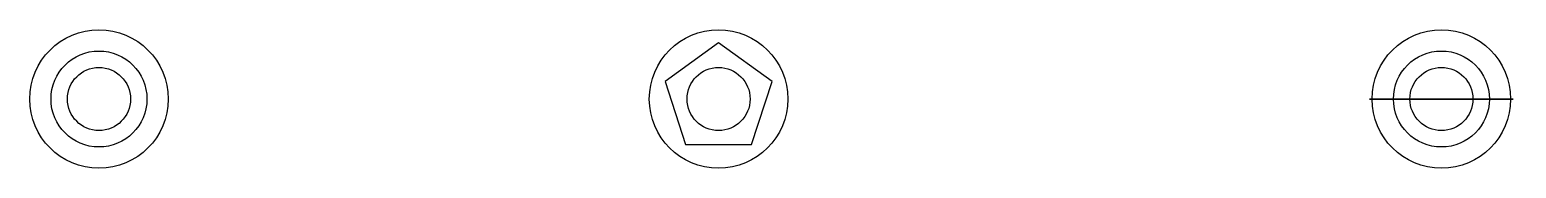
# Model space of a CAD drawing. Header units: inches. Extents: x 0.9 to 38.4, y 2.8 to 6.3.
import ezdxf

# ---------------------------------------------------------------- set-up
doc = ezdxf.new("R2010")
doc.units = ezdxf.units.IN
doc.header["$MEASUREMENT"] = 0

msp = doc.modelspace()

# ---------------------------------------------------------------- linework, layer by layer
at = {"elevation": 1.581}
msp.add_lwpolyline([(18.306, 6.014), (16.957, 5.034), (17.472, 3.447), (19.14, 3.447), (19.656, 5.034)], close=True, dxfattribs=at)
for centre, radius in [((2.665, 4.595), 1.748), ((18.306, 4.595, -1.289), 1.748), ((36.554, 4.595, -1.289), 1.748), ((2.665, 4.595, 6.343), 1.211), ((36.554, 4.595, 5.055), 1.211), ((2.665, 4.595, 3.368), 0.796), ((18.306, 4.595, 4.405), 0.796), ((36.554, 4.595, 2.079), 0.796)]:
    msp.add_circle(centre, radius)
for points in [[(36.554, 4.595, -1.289), (34.735, 4.595, 0.245), (36.554, 4.595, 2.079), (37.836, 4.595, 3.762), (36.554, 4.595, 5.055)], [(34.806, 4.595, -1.289), (35.811, 4.595, 0.275), (35.758, 4.595, 2.079), (36.134, 4.595, 3.389), (35.481, 4.595, 4.251), (35.343, 4.595, 5.055)], [(37.766, 4.595, 5.055), (38.349, 4.595, 3.878), (37.37, 4.595, 2.761), (37.35, 4.595, 2.079), (38.093, 4.595, 0.548), (37.51, 4.595, -0.407), (38.302, 4.595, -1.289)]]:
    msp.add_spline(points, degree=3)

doc.saveas('drawing.dxf')
